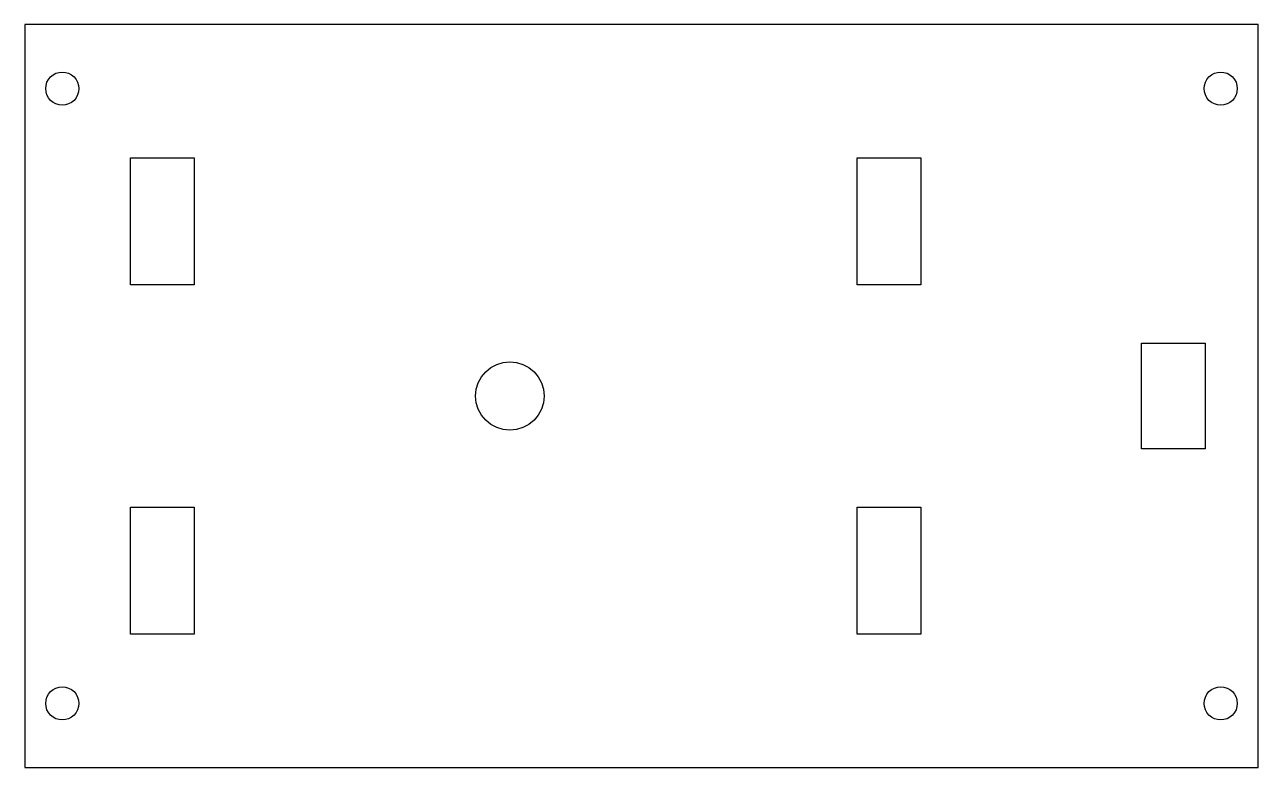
# Model space of a CAD drawing. Header units: metres. Extents: x -46 to 71, y -35 to 35.
import ezdxf

# ---------------------------------------------------------------- set-up
doc = ezdxf.new("R2010")
doc.units = ezdxf.units.M

msp = doc.modelspace()

# ---------------------------------------------------------------- linework, layer by layer
for p, q in [((71.075, 35.275), (-46.075, 35.275)), ((-46.075, 35.275), (-46.075, -35.275)), ((71.075, -35.275), (71.075, 35.275)), ((-43.6134, 30.3134), (-43.3749, 30.5092)), ((-43.3749, 30.5092), (-43.1026, 30.6548)), ((-43.1026, 30.6548), (-42.8072, 30.7444)), ((-42.8072, 30.7444), (-42.5, 30.7746)), ((-42.5, 30.7746), (-42.1928, 30.7444)), ((-42.1928, 30.7444), (-41.8974, 30.6548)), ((-41.8974, 30.6548), (-41.6251, 30.5092)), ((-41.6251, 30.5092), (-41.3866, 30.3134)), ((66.3866, 30.3134), (66.6251, 30.5092)), ((66.6251, 30.5092), (66.8974, 30.6548)), ((66.8974, 30.6548), (67.1928, 30.7444)), ((67.1928, 30.7444), (67.5, 30.7746)), ((67.5, 30.7746), (67.8072, 30.7444)), ((67.8072, 30.7444), (68.1026, 30.6548)), ((68.1026, 30.6548), (68.3749, 30.5092)), ((68.3749, 30.5092), (68.6134, 30.3134)), ((-44.0746, 29.2), (-44.0444, 29.5072)), ((-44.0444, 29.5072), (-43.9548, 29.8026)), ((-43.9548, 29.8026), (-43.8092, 30.0749)), ((-43.8092, 30.0749), (-43.6134, 30.3134)), ((-41.3866, 30.3134), (-41.1908, 30.0749)), ((-41.1908, 30.0749), (-41.0452, 29.8026)), ((-41.0452, 29.8026), (-40.9556, 29.5072)), ((-40.9556, 29.5072), (-40.9254, 29.2)), ((65.9254, 29.2), (65.9556, 29.5072)), ((65.9556, 29.5072), (66.0452, 29.8026)), ((66.0452, 29.8026), (66.1908, 30.0749)), ((66.1908, 30.0749), (66.3866, 30.3134)), ((68.6134, 30.3134), (68.8092, 30.0749)), ((68.8092, 30.0749), (68.9548, 29.8026)), ((68.9548, 29.8026), (69.0444, 29.5072)), ((69.0444, 29.5072), (69.0746, 29.2)), ((-44.0444, 28.8928), (-44.0746, 29.2)), ((-43.9548, 28.5974), (-44.0444, 28.8928)), ((-43.8092, 28.3251), (-43.9548, 28.5974)), ((-43.6134, 28.0865), (-43.8092, 28.3251)), ((-41.1908, 28.3251), (-41.3866, 28.0865)), ((-41.0452, 28.5974), (-41.1908, 28.3251)), ((-40.9556, 28.8928), (-41.0452, 28.5974)), ((-40.9254, 29.2), (-40.9556, 28.8928)), ((65.9556, 28.8928), (65.9254, 29.2)), ((66.0452, 28.5974), (65.9556, 28.8928)), ((66.1908, 28.3251), (66.0452, 28.5974)), ((66.3866, 28.0865), (66.1908, 28.3251)), ((68.8092, 28.3251), (68.6134, 28.0865)), ((68.9548, 28.5974), (68.8092, 28.3251)), ((69.0444, 28.8928), (68.9548, 28.5974)), ((69.0746, 29.2), (69.0444, 28.8928)), ((-43.3749, 27.8907), (-43.6134, 28.0865)), ((-43.1026, 27.7452), (-43.3749, 27.8907)), ((-42.8072, 27.6556), (-43.1026, 27.7452)), ((-42.5, 27.6254), (-42.8072, 27.6556)), ((-42.1928, 27.6556), (-42.5, 27.6254)), ((-41.8974, 27.7452), (-42.1928, 27.6556)), ((-41.6251, 27.8907), (-41.8974, 27.7452)), ((-41.3866, 28.0865), (-41.6251, 27.8907)), ((66.6251, 27.8907), (66.3866, 28.0865)), ((66.8974, 27.7452), (66.6251, 27.8907)), ((67.1928, 27.6556), (66.8974, 27.7452)), ((67.5, 27.6254), (67.1928, 27.6556)), ((67.8072, 27.6556), (67.5, 27.6254)), ((68.1026, 27.7452), (67.8072, 27.6556)), ((68.3749, 27.8907), (68.1026, 27.7452)), ((68.6134, 28.0865), (68.3749, 27.8907)), ((-36.025, 10.575), (-36.025, 22.625)), ((-36.025, 22.625), (-29.975, 22.625)), ((-29.975, 22.625), (-29.975, 10.575)), ((32.975, 10.575), (32.975, 22.625)), ((32.975, 22.625), (39.025, 22.625)), ((39.025, 22.625), (39.025, 10.575)), ((-29.975, 10.575), (-36.025, 10.575)), ((39.025, 10.575), (32.975, 10.575)), ((59.975, -5.02499), (59.975, 5.02499)), ((59.975, 5.02499), (66.025, 5.02499)), ((66.025, 5.02499), (66.025, -5.02499)), ((-2.29784, 2.29784), (-1.80544, 2.70195)), ((-1.80544, 2.70195), (-1.24359, 3.00226)), ((-1.24359, 3.00226), (-0.633957, 3.18718)), ((-0.633957, 3.18718), (0, 3.24963)), ((0, 3.24963), (0.633957, 3.18718)), ((0.633957, 3.18718), (1.24359, 3.00226)), ((1.24359, 3.00226), (1.80544, 2.70195)), ((1.80544, 2.70195), (2.29784, 2.29784)), ((-3.18718, 0.633957), (-3.00226, 1.24359)), ((-3.00226, 1.24359), (-2.70195, 1.80544)), ((-2.70195, 1.80544), (-2.29784, 2.29784)), ((2.29784, 2.29784), (2.70195, 1.80544)), ((2.70195, 1.80544), (3.00226, 1.24359)), ((3.00226, 1.24359), (3.18718, 0.633957)), ((-3.24963, 0), (-3.18718, 0.633957)), ((-3.18718, -0.633957), (-3.24963, 0)), ((3.18718, 0.633957), (3.24963, 0)), ((3.24963, 0), (3.18718, -0.633957)), ((-3.00226, -1.24359), (-3.18718, -0.633957)), ((3.18718, -0.633957), (3.00226, -1.24359)), ((-2.70195, -1.80544), (-3.00226, -1.24359)), ((-2.29784, -2.29784), (-2.70195, -1.80544)), ((-1.80544, -2.70195), (-2.29784, -2.29784)), ((2.29784, -2.29784), (1.80544, -2.70195)), ((2.70195, -1.80544), (2.29784, -2.29784)), ((3.00226, -1.24359), (2.70195, -1.80544)), ((-1.24359, -3.00226), (-1.80544, -2.70195)), ((-0.633957, -3.18718), (-1.24359, -3.00226)), ((0, -3.24963), (-0.633957, -3.18718)), ((0.633957, -3.18718), (0, -3.24963)), ((1.24359, -3.00226), (0.633957, -3.18718)), ((1.80544, -2.70195), (1.24359, -3.00226)), ((66.025, -5.02499), (59.975, -5.02499)), ((-36.025, -22.625), (-36.025, -10.575)), ((-36.025, -10.575), (-29.975, -10.575)), ((-29.975, -10.575), (-29.975, -22.625)), ((32.975, -22.625), (32.975, -10.575)), ((32.975, -10.575), (39.025, -10.575)), ((39.025, -10.575), (39.025, -22.625)), ((-29.975, -22.625), (-36.025, -22.625)), ((39.025, -22.625), (32.975, -22.625)), ((-43.8092, -28.3251), (-43.6134, -28.0865)), ((-43.6134, -28.0865), (-43.3749, -27.8907)), ((-43.3749, -27.8907), (-43.1026, -27.7452)), ((-43.1026, -27.7452), (-42.8072, -27.6556)), ((-42.8072, -27.6556), (-42.5, -27.6254)), ((-42.5, -27.6254), (-42.1928, -27.6556)), ((-42.1928, -27.6556), (-41.8974, -27.7452)), ((-41.8974, -27.7452), (-41.6251, -27.8907)), ((-41.6251, -27.8907), (-41.3866, -28.0865)), ((-41.3866, -28.0865), (-41.1908, -28.3251)), ((66.1908, -28.3251), (66.3866, -28.0865)), ((66.3866, -28.0865), (66.6251, -27.8907)), ((66.6251, -27.8907), (66.8974, -27.7452)), ((66.8974, -27.7452), (67.1928, -27.6556)), ((67.1928, -27.6556), (67.5, -27.6254)), ((67.5, -27.6254), (67.8072, -27.6556)), ((67.8072, -27.6556), (68.1026, -27.7452)), ((68.1026, -27.7452), (68.3749, -27.8907)), ((68.3749, -27.8907), (68.6134, -28.0865)), ((68.6134, -28.0865), (68.8092, -28.3251)), ((-44.0746, -29.2), (-44.0444, -28.8928)), ((-44.0444, -29.5072), (-44.0746, -29.2)), ((-44.0444, -28.8928), (-43.9548, -28.5974)), ((-43.9548, -28.5974), (-43.8092, -28.3251)), ((-41.1908, -28.3251), (-41.0452, -28.5974)), ((-41.0452, -28.5974), (-40.9556, -28.8928)), ((-40.9556, -28.8928), (-40.9254, -29.2)), ((-40.9254, -29.2), (-40.9556, -29.5072)), ((65.9254, -29.2), (65.9556, -28.8928)), ((65.9556, -29.5072), (65.9254, -29.2)), ((65.9556, -28.8928), (66.0452, -28.5974)), ((66.0452, -28.5974), (66.1908, -28.3251)), ((68.8092, -28.3251), (68.9548, -28.5974)), ((68.9548, -28.5974), (69.0444, -28.8928)), ((69.0444, -28.8928), (69.0746, -29.2)), ((69.0746, -29.2), (69.0444, -29.5072)), ((-43.9548, -29.8026), (-44.0444, -29.5072)), ((-43.8092, -30.0749), (-43.9548, -29.8026)), ((-43.6134, -30.3134), (-43.8092, -30.0749)), ((-43.3749, -30.5092), (-43.6134, -30.3134)), ((-41.3866, -30.3134), (-41.6251, -30.5092)), ((-41.1908, -30.0749), (-41.3866, -30.3134)), ((-41.0452, -29.8026), (-41.1908, -30.0749)), ((-40.9556, -29.5072), (-41.0452, -29.8026)), ((66.0452, -29.8026), (65.9556, -29.5072)), ((66.1908, -30.0749), (66.0452, -29.8026)), ((66.3866, -30.3134), (66.1908, -30.0749)), ((66.6251, -30.5092), (66.3866, -30.3134)), ((68.6134, -30.3134), (68.3749, -30.5092)), ((68.8092, -30.0749), (68.6134, -30.3134)), ((68.9548, -29.8026), (68.8092, -30.0749)), ((69.0444, -29.5072), (68.9548, -29.8026)), ((-43.1026, -30.6548), (-43.3749, -30.5092)), ((-42.8072, -30.7444), (-43.1026, -30.6548)), ((-42.5, -30.7746), (-42.8072, -30.7444)), ((-42.1928, -30.7444), (-42.5, -30.7746)), ((-41.8974, -30.6548), (-42.1928, -30.7444)), ((-41.6251, -30.5092), (-41.8974, -30.6548)), ((66.8974, -30.6548), (66.6251, -30.5092)), ((67.1928, -30.7444), (66.8974, -30.6548)), ((67.5, -30.7746), (67.1928, -30.7444)), ((67.8072, -30.7444), (67.5, -30.7746)), ((68.1026, -30.6548), (67.8072, -30.7444)), ((68.3749, -30.5092), (68.1026, -30.6548)), ((-46.075, -35.275), (71.075, -35.275))]:
    msp.add_line(p, q)

doc.saveas('drawing.dxf')
